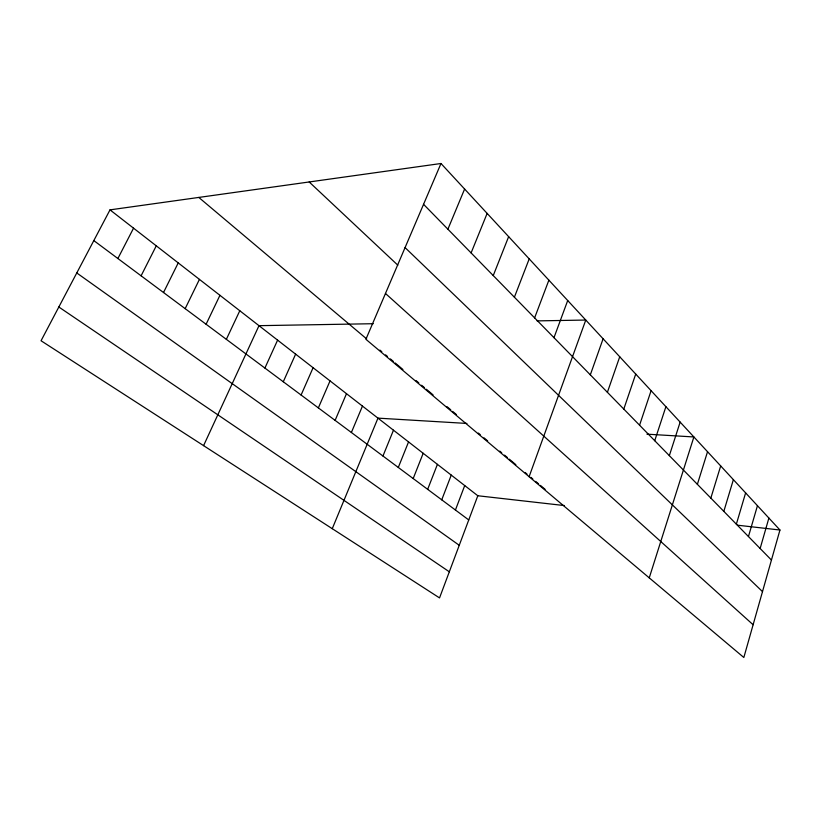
<?xml version="1.0" encoding="UTF-8"?>
<svg xmlns="http://www.w3.org/2000/svg" width="821" height="821" viewBox="0 0 821 821"><rect width="100%" height="100%" fill="white"/><g stroke="black" fill="none" stroke-linecap="round" stroke-linejoin="round"><path stroke-width="1.23" d="M779.95 530.017L743.836 657.498L365.899 339.289L440.99 163.502L779.95 530.017L737.371 525.183M760.143 548.5L768.887 518.061M748.454 536.544L757.455 505.695M736.355 524.178L745.622 492.898M723.824 511.36L733.379 479.659M710.842 498.09L720.684 465.938M697.378 484.318L707.538 451.714M649.247 577.861L693.889 436.957L646.938 434.165M669.341 455.645L680.147 422.107M654.737 440.713L665.893 406.693M639.569 425.196L651.094 390.683M623.796 409.074L635.721 374.058M607.396 392.305L619.732 356.776M590.32 374.848L603.096 338.786M529.114 476.703L585.773 320.046L537.067 320.888M553.98 337.688L567.711 300.527M110.004 209.868L477.812 495.751L439.533 597.914L41.05 340.756L110.004 209.868L440.99 163.502M534.625 317.881L548.88 280.156M455.429 510.026L464.717 485.57M441.739 499.825L451.252 475.102M514.398 297.202L529.206 258.882M427.669 489.337L437.419 464.347M493.247 275.569L508.651 236.653M413.189 478.551L423.184 453.284M398.298 467.457L408.55 441.914M471.1 252.93L487.14 213.398M382.955 456.024L393.475 430.194M332.259 528.683L377.968 418.135L466.923 423.441M447.897 229.203L464.614 189.035M351.378 432.493L362.461 406.087M335.112 420.383L346.493 393.68M318.363 407.893L330.042 380.893M301.091 395.034L313.099 367.716M283.286 381.765L295.622 354.138M264.906 368.065L277.601 340.13M203.577 445.639L258.995 325.67L373.237 323.71M226.35 339.34L239.794 310.738M206.102 324.254L219.946 295.314M185.166 308.655L199.441 279.376M163.512 292.522L178.229 262.894M141.099 275.825L156.277 245.828M117.885 258.523L133.556 228.166M477.812 495.751L564.355 505.562M58.835 307.003L449.313 571.796M76.764 272.952L459.247 545.288M93.82 240.594L468.75 519.95M198.795 197.43L366.669 338.929M379.918 350.095L381.806 351.686M385.583 354.867L387.502 356.488M390.396 358.931L393.28 361.363M395.209 362.985L402.916 369.481M415.97 380.482L418.761 382.843M421.604 385.244L424.478 387.656M426.386 389.267L433.078 394.901M447.045 406.682L450.75 409.802M452.628 411.383L456.445 414.605M478.345 433.067L480.244 434.668M484 437.829L487.684 440.939M499.773 451.119L501.682 452.73M504.535 455.142L507.399 457.554M509.307 459.165L515.845 464.676M525.101 472.475L527.02 474.097M530.869 477.34L532.798 478.961M535.682 481.393L538.566 483.826M540.444 485.406L545.113 489.347M385.47 293.466L753.114 624.74M309.189 181.964L397.836 265.193M405.071 247.593L762.504 591.623M423.564 204.316L771.442 560.055"/></g></svg>
